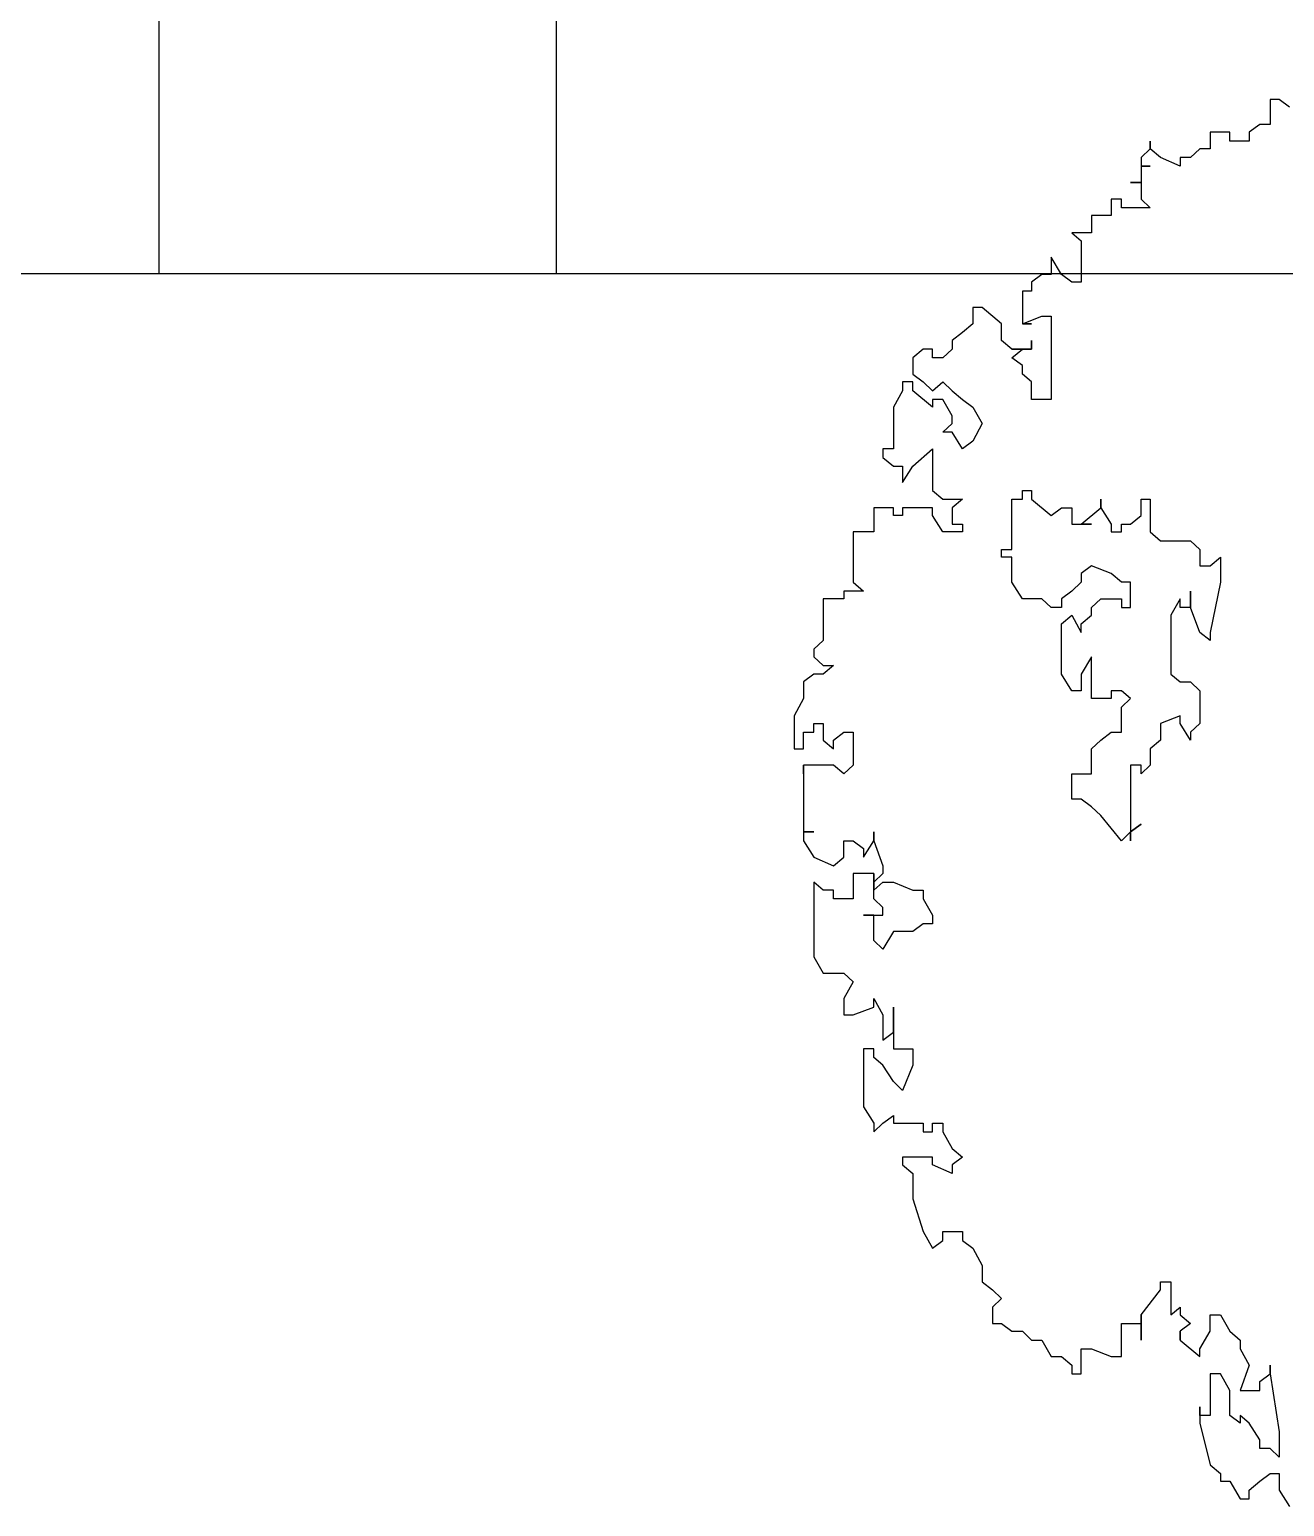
# Model space of a CAD drawing. Extents: x -30 to 1202, y 231 to 898.
# Drawn here: x 355.138 to 357.65, y 367.752 to 370.709 of the extents above; entities that cross this region are included whole.
import ezdxf

# ---------------------------------------------------------------- set-up
doc = ezdxf.new("R2010")
doc.units = 0
doc.header["$LTSCALE"] = 0.04
doc.layers.get('0').update_dxf_attribs({"linetype": 'CONTINUOUS'})
for name, color, linetype in [('0.1', 1, 'CONTINUOUS'), ('CONTORXXNP----00', 255, 'CONTINUOUS'), ('PISO', 1, 'CONTINUOUS')]:
    doc.layers.add(name, color=color, linetype=linetype)
doc.styles.get("Standard").update_dxf_attribs({"font": 'romans.shx'})

# ---------------------------------------------------------------- blocks, each defined once
blk = doc.blocks.new('ARB3')
at = {"color": 0}
for p, q in [((-0.45923, -0.18998), (-0.4644, -0.1969)), ((-0.4644, -0.1969), (-0.4644, -0.20305)), ((0.38625, -0.20305), (0.425, -0.1969)), ((0.425, -0.1969), (0.44179, -0.1969)), ((0.44179, -0.1969), (0.43598, -0.20305)), ((0.45277, -0.20305), (0.45277, -0.1969)), ((0.45277, -0.1969), (0.46375, -0.1969)), ((0.46375, -0.1969), (0.47474, -0.18998)), ((-0.4644, -0.20305), (-0.44761, -0.20305)), ((-0.44761, -0.20305), (-0.44761, -0.20997)), ((0.38625, -0.20305), (0.38043, -0.20305)), ((0.38043, -0.20305), (0.38625, -0.20305)), ((0.39141, -0.20997), (0.38625, -0.20305)), ((0.43598, -0.20305), (0.43598, -0.20997)), ((0.45794, -0.20997), (0.45277, -0.20305)), ((-0.44761, -0.20997), (-0.44244, -0.21689)), ((0.39723, -0.20997), (0.39141, -0.20997)), ((0.39723, -0.22305), (0.39723, -0.20997)), ((0.43017, -0.20997), (0.41919, -0.21689)), ((0.43598, -0.20997), (0.43017, -0.20997)), ((0.46375, -0.21689), (0.45794, -0.20997)), ((-0.44244, -0.21689), (-0.43663, -0.21689)), ((-0.43663, -0.21689), (-0.43663, -0.22997)), ((0.35783, -0.22997), (0.36364, -0.22305)), ((0.36364, -0.22305), (0.36945, -0.22305)), ((0.36945, -0.22305), (0.38043, -0.21689)), ((0.38043, -0.21689), (0.39723, -0.22305)), ((0.41919, -0.21689), (0.41402, -0.22305)), ((0.41402, -0.22305), (0.41919, -0.22305)), ((0.41919, -0.22305), (0.41402, -0.22997)), ((0.45794, -0.22997), (0.46957, -0.22305)), ((0.46957, -0.21689), (0.46375, -0.21689)), ((0.46957, -0.22305), (0.46957, -0.21689)), ((-0.43663, -0.22997), (-0.44244, -0.22997)), ((-0.44244, -0.22997), (-0.44244, -0.24304)), ((-0.15308, -0.24304), (-0.15889, -0.23612)), ((-0.15889, -0.23612), (-0.1421, -0.23612)), ((-0.1421, -0.23612), (-0.10851, -0.24304)), ((0.34685, -0.23612), (0.35783, -0.22997)), ((0.34685, -0.24304), (0.34685, -0.23612)), ((0.39723, -0.22997), (0.38625, -0.23612)), ((0.38625, -0.23612), (0.38625, -0.24304)), ((0.41402, -0.22997), (0.39723, -0.22997)), ((0.44696, -0.24304), (0.45277, -0.23612)), ((0.45277, -0.23612), (0.45794, -0.23612)), ((0.45794, -0.23612), (0.45794, -0.22997)), ((-0.44244, -0.24304), (-0.43146, -0.24304)), ((-0.43146, -0.24304), (-0.43146, -0.24996)), ((-0.15308, -0.24996), (-0.15308, -0.24304)), ((-0.10851, -0.24304), (-0.10334, -0.24304)), ((-0.10334, -0.24304), (-0.10851, -0.24996)), ((0.35783, -0.24304), (0.34685, -0.24304)), ((0.36945, -0.24996), (0.35783, -0.24304)), ((0.38625, -0.24304), (0.41402, -0.24304)), ((0.41402, -0.24304), (0.41402, -0.24996)), ((0.41919, -0.24996), (0.44696, -0.24304)), ((-0.43146, -0.24996), (-0.42565, -0.25611)), ((-0.42565, -0.25611), (-0.42565, -0.26303)), ((-0.16987, -0.25611), (-0.16406, -0.24996)), ((-0.16987, -0.2761), (-0.16987, -0.25611)), ((-0.16406, -0.24996), (-0.15308, -0.24996)), ((-0.1253, -0.25611), (-0.13628, -0.25611)), ((-0.13628, -0.25611), (-0.1253, -0.25611)), ((-0.10851, -0.24996), (-0.1253, -0.25611)), ((-0.1253, -0.25611), (-0.1253, -0.26303)), ((-0.07557, -0.25611), (-0.06976, -0.24996)), ((-0.07557, -0.26303), (-0.07557, -0.25611)), ((-0.06976, -0.24996), (-0.0478, -0.24996)), ((-0.0478, -0.24996), (-0.04198, -0.25611)), ((-0.03682, -0.25611), (-0.0478, -0.26303)), ((-0.04198, -0.25611), (-0.03682, -0.25611)), ((0.34685, -0.26303), (0.35266, -0.25611)), ((0.35266, -0.25611), (0.35783, -0.26303)), ((0.36364, -0.26303), (0.37462, -0.24996)), ((0.37462, -0.24996), (0.36945, -0.24996)), ((0.41402, -0.24996), (0.40821, -0.24996)), ((0.40821, -0.24996), (0.41919, -0.24996)), ((-0.42565, -0.26303), (-0.41983, -0.26303)), ((-0.41983, -0.26303), (-0.42565, -0.2761)), ((-0.1253, -0.26303), (-0.13112, -0.26303)), ((-0.13112, -0.26303), (-0.12014, -0.26918)), ((-0.08074, -0.26918), (-0.07557, -0.26303)), ((-0.0478, -0.26303), (-0.05296, -0.26303)), ((-0.05296, -0.26303), (-0.0478, -0.2761)), ((0.34685, -0.26918), (0.34168, -0.26303)), ((0.34168, -0.26303), (0.34685, -0.26303)), ((0.35783, -0.26303), (0.36364, -0.26303)), ((0.36364, -0.26303), (0.35783, -0.26303)), ((0.35783, -0.26303), (0.36364, -0.26303)), ((-0.12014, -0.26918), (-0.08074, -0.26918)), ((0.32489, -0.2761), (0.32489, -0.26918)), ((0.32489, -0.26918), (0.34685, -0.26918)), ((-0.43146, -0.28302), (-0.43663, -0.28302)), ((-0.43663, -0.28302), (-0.43146, -0.28302)), ((-0.42565, -0.2761), (-0.43146, -0.28302)), ((-0.43146, -0.28302), (-0.42565, -0.28918)), ((-0.41983, -0.28918), (-0.41983, -0.28302)), ((-0.41983, -0.28302), (-0.41983, -0.28918)), ((-0.39787, -0.28918), (-0.39206, -0.28302)), ((-0.39206, -0.28302), (-0.39206, -0.30225)), ((-0.19764, -0.28918), (-0.19764, -0.28302)), ((-0.19764, -0.28302), (-0.17568, -0.28302)), ((-0.17568, -0.28302), (-0.16987, -0.2761)), ((-0.0478, -0.2761), (-0.03682, -0.2761)), ((-0.03682, -0.2761), (-0.031, -0.28302)), ((-0.031, -0.28302), (-0.02002, -0.28302)), ((-0.02002, -0.28302), (-0.01421, -0.28918)), ((0.33005, -0.2761), (0.32489, -0.2761)), ((0.34685, -0.28918), (0.33005, -0.2761)), ((-0.42565, -0.28918), (-0.41983, -0.28918)), ((-0.41983, -0.28918), (-0.40885, -0.28918)), ((-0.40885, -0.28918), (-0.40885, -0.2961)), ((-0.40885, -0.2961), (-0.40885, -0.28918)), ((-0.40885, -0.28918), (-0.39787, -0.28918)), ((-0.18666, -0.28918), (-0.19764, -0.28918)), ((-0.18085, -0.2961), (-0.18666, -0.28918)), ((-0.01421, -0.28918), (-0.02002, -0.28918)), ((-0.02002, -0.28918), (-0.02002, -0.2961)), ((0.02454, -0.2961), (0.01938, -0.28918)), ((0.01938, -0.28918), (0.02454, -0.2961)), ((0.36364, -0.28918), (0.34685, -0.28918)), ((0.35266, -0.30225), (0.35266, -0.28918)), ((0.35266, -0.28918), (0.36364, -0.28918)), ((-0.39206, -0.30225), (-0.39787, -0.30225)), ((-0.39787, -0.30225), (-0.39787, -0.30917)), ((-0.18085, -0.30225), (-0.18085, -0.2961)), ((-0.17568, -0.30225), (-0.18085, -0.30225)), ((-0.17568, -0.30917), (-0.17568, -0.30225)), ((-0.1421, -0.30225), (-0.14791, -0.30917)), ((-0.1253, -0.2961), (-0.1421, -0.2961)), ((-0.1421, -0.2961), (-0.1421, -0.30225)), ((-0.13112, -0.31609), (-0.13112, -0.30225)), ((-0.13112, -0.30225), (-0.1253, -0.30225)), ((-0.1253, -0.30225), (-0.1253, -0.2961)), ((-0.06459, -0.2961), (-0.06976, -0.30225)), ((-0.06976, -0.30225), (-0.06976, -0.30917)), ((-0.05878, -0.30225), (-0.06459, -0.2961)), ((-0.04198, -0.30225), (-0.05878, -0.30225)), ((-0.04198, -0.30917), (-0.04198, -0.30225)), ((-0.02002, -0.2961), (0.03036, -0.2961)), ((0.03036, -0.30225), (0.01356, -0.31609)), ((0.03036, -0.2961), (0.02454, -0.2961)), ((0.02454, -0.2961), (0.03036, -0.30225)), ((0.37462, -0.30225), (0.35266, -0.30225)), ((0.37462, -0.30917), (0.37462, -0.30225)), ((-0.39787, -0.30917), (-0.38689, -0.30917)), ((-0.38689, -0.30917), (-0.38689, -0.32224)), ((-0.19183, -0.31609), (-0.18085, -0.30917)), ((-0.18085, -0.30917), (-0.17568, -0.30917)), ((-0.14791, -0.30917), (-0.15308, -0.32224)), ((-0.06976, -0.30917), (-0.06459, -0.30917)), ((-0.06459, -0.30917), (-0.06459, -0.32224)), ((-0.03682, -0.31609), (-0.04198, -0.30917)), ((0.36945, -0.32224), (0.37462, -0.30917)), ((-0.38689, -0.32224), (-0.37527, -0.32224)), ((-0.37527, -0.32224), (-0.37527, -0.33531)), ((-0.19183, -0.31609), (-0.19764, -0.31609)), ((-0.19764, -0.31609), (-0.19183, -0.31609)), ((-0.18085, -0.32916), (-0.19183, -0.31609)), ((-0.18085, -0.33531), (-0.18085, -0.32224)), ((-0.18085, -0.32224), (-0.18085, -0.32916)), ((-0.18085, -0.32916), (-0.18085, -0.32224)), ((-0.18085, -0.32224), (-0.18085, -0.32916)), ((-0.15308, -0.32224), (-0.14791, -0.32916)), ((-0.1253, -0.32224), (-0.13112, -0.31609)), ((-0.12014, -0.32224), (-0.1253, -0.32224)), ((-0.11432, -0.32916), (-0.12014, -0.32224)), ((-0.06459, -0.32224), (-0.09236, -0.32224)), ((-0.09236, -0.32224), (-0.08074, -0.32916)), ((-0.031, -0.32224), (-0.03682, -0.31609)), ((-0.01421, -0.32224), (-0.031, -0.32224)), ((-0.01421, -0.33531), (-0.01421, -0.32224)), ((0.00775, -0.32224), (0.00258, -0.32916)), ((0.01356, -0.31609), (0.00775, -0.32224)), ((0.36945, -0.32916), (0.36945, -0.32224)), ((-0.37527, -0.33531), (-0.3701, -0.32916)), ((-0.3701, -0.32916), (-0.34233, -0.32916)), ((-0.34233, -0.32916), (-0.34233, -0.33531)), ((-0.14791, -0.32916), (-0.1421, -0.32916)), ((-0.1421, -0.32916), (-0.13628, -0.33531)), ((-0.12014, -0.33531), (-0.10851, -0.32916)), ((-0.10851, -0.32916), (-0.11432, -0.32916)), ((-0.08074, -0.32916), (-0.06976, -0.32916)), ((-0.06976, -0.32916), (-0.06976, -0.33531)), ((0.00258, -0.32916), (0.00258, -0.33531)), ((0.38625, -0.32916), (0.36945, -0.32916)), ((0.38625, -0.33531), (0.38625, -0.32916)), ((-0.34749, -0.34223), (-0.35912, -0.34916)), ((-0.34233, -0.33531), (-0.34749, -0.34223)), ((-0.19183, -0.34223), (-0.19183, -0.33531)), ((-0.19183, -0.33531), (-0.18085, -0.33531)), ((-0.18666, -0.34916), (-0.19183, -0.34223)), ((-0.13628, -0.33531), (-0.13112, -0.34223)), ((-0.13112, -0.34223), (-0.1253, -0.34223)), ((-0.1253, -0.34223), (-0.1253, -0.34916)), ((-0.11432, -0.34223), (-0.12014, -0.33531)), ((-0.08074, -0.34223), (-0.11432, -0.34223)), ((-0.06976, -0.33531), (-0.08074, -0.34223)), ((0.00258, -0.33531), (-0.01421, -0.33531)), ((0.37462, -0.34223), (0.38043, -0.33531)), ((0.37462, -0.34916), (0.37462, -0.34223)), ((0.38043, -0.33531), (0.38625, -0.33531)), ((-0.35912, -0.34916), (-0.34749, -0.34916)), ((-0.34749, -0.34916), (-0.34749, -0.35531)), ((-0.31972, -0.35531), (-0.31972, -0.34916)), ((-0.31972, -0.34916), (-0.26417, -0.34916)), ((-0.26417, -0.34916), (-0.26417, -0.36223)), ((-0.19764, -0.36223), (-0.18666, -0.34916)), ((-0.1253, -0.34916), (-0.13112, -0.35531)), ((0.36364, -0.35531), (0.37462, -0.34916)), ((-0.34749, -0.35531), (-0.34233, -0.36223)), ((-0.34233, -0.36223), (-0.33651, -0.36223)), ((-0.33651, -0.36223), (-0.33651, -0.36838)), ((-0.31455, -0.36838), (-0.31972, -0.35531)), ((-0.31455, -0.36838), (-0.31455, -0.36223)), ((-0.31455, -0.36223), (-0.31455, -0.36838)), ((-0.29776, -0.36223), (-0.30357, -0.36223)), ((-0.30357, -0.36223), (-0.29776, -0.36223)), ((-0.29776, -0.36838), (-0.29776, -0.36223)), ((-0.29776, -0.36223), (-0.29776, -0.3753)), ((-0.2758, -0.36223), (-0.28097, -0.36838)), ((-0.26417, -0.36223), (-0.2758, -0.36223)), ((-0.20346, -0.36838), (-0.20346, -0.36223)), ((-0.20346, -0.36223), (-0.19764, -0.36223)), ((-0.13112, -0.35531), (-0.13112, -0.36838)), ((0.35783, -0.36838), (0.36364, -0.36223)), ((0.36364, -0.36223), (0.36364, -0.35531)), ((-0.33651, -0.36838), (-0.31455, -0.36838)), ((-0.29195, -0.3753), (-0.29776, -0.36838)), ((-0.28678, -0.36838), (-0.29195, -0.3753)), ((-0.28097, -0.36838), (-0.28678, -0.36838)), ((-0.19764, -0.36838), (-0.20346, -0.36838)), ((-0.19764, -0.3753), (-0.19764, -0.36838)), ((-0.13112, -0.36838), (-0.1421, -0.3753)), ((0.35783, -0.3753), (0.35783, -0.36838)), ((-0.31455, -0.38222), (-0.32553, -0.39529)), ((-0.30357, -0.38222), (-0.31455, -0.38222)), ((-0.29776, -0.3753), (-0.30357, -0.38222)), ((-0.16406, -0.3753), (-0.19764, -0.3753)), ((-0.16406, -0.38222), (-0.16406, -0.3753)), ((-0.15889, -0.38222), (-0.16406, -0.38222)), ((-0.1421, -0.3753), (-0.15889, -0.3753)), ((-0.15889, -0.3753), (-0.15889, -0.38222)), ((0.33005, -0.38837), (0.33587, -0.38222)), ((0.33587, -0.38222), (0.34168, -0.38837)), ((0.35266, -0.38222), (0.35783, -0.3753)), ((0.35266, -0.38837), (0.35266, -0.38222)), ((0.32489, -0.39529), (0.33005, -0.38837)), ((0.34168, -0.38837), (0.35266, -0.38837)), ((-0.32553, -0.39529), (-0.32553, -0.40144)), ((-0.32553, -0.40144), (-0.31455, -0.40144)), ((-0.31455, -0.40144), (-0.30874, -0.40837)), ((-0.26417, -0.40837), (-0.25901, -0.40144)), ((-0.25901, -0.40144), (-0.24802, -0.39529)), ((-0.24802, -0.39529), (-0.2364, -0.40144)), ((-0.2364, -0.40144), (-0.23123, -0.40837)), ((0.29711, -0.40837), (0.30228, -0.40144)), ((0.30228, -0.40144), (0.31391, -0.39529)), ((0.31391, -0.39529), (0.32489, -0.39529)), ((-0.30874, -0.40837), (-0.30357, -0.41529)), ((-0.26999, -0.41529), (-0.26417, -0.40837)), ((-0.23123, -0.40837), (-0.24221, -0.41529)), ((-0.19764, -0.42144), (-0.19764, -0.40837)), ((-0.19764, -0.40837), (-0.19183, -0.41529)), ((-0.18085, -0.41529), (-0.18085, -0.40837)), ((-0.18085, -0.40837), (-0.17568, -0.40837)), ((-0.17568, -0.40837), (-0.17568, -0.42144)), ((0.23575, -0.41529), (0.24157, -0.40837)), ((0.24157, -0.40837), (0.24673, -0.41529)), ((0.2913, -0.42144), (0.2913, -0.40837)), ((0.2913, -0.40837), (0.29711, -0.40837)), ((-0.30357, -0.41529), (-0.29776, -0.41529)), ((-0.29776, -0.41529), (-0.29195, -0.42144)), ((-0.29195, -0.42144), (-0.29195, -0.42836)), ((-0.2758, -0.42144), (-0.26999, -0.41529)), ((-0.26999, -0.42836), (-0.2758, -0.42144)), ((-0.25319, -0.41529), (-0.26417, -0.42144)), ((-0.26417, -0.42144), (-0.26417, -0.42836)), ((-0.24802, -0.41529), (-0.25319, -0.41529)), ((-0.24221, -0.42144), (-0.24802, -0.41529)), ((-0.24221, -0.41529), (-0.24221, -0.42144)), ((-0.20346, -0.42836), (-0.19764, -0.42144)), ((-0.19183, -0.41529), (-0.18085, -0.41529)), ((-0.17568, -0.42144), (-0.18666, -0.42836)), ((0.21896, -0.42836), (0.21896, -0.42144)), ((0.21896, -0.42144), (0.22477, -0.42144)), ((0.22477, -0.42144), (0.23575, -0.41529)), ((0.24673, -0.41529), (0.25255, -0.41529)), ((0.25255, -0.41529), (0.24673, -0.42836)), ((0.29711, -0.42144), (0.2913, -0.42144)), ((0.30228, -0.42836), (0.29711, -0.42144)), ((-0.29195, -0.42836), (-0.29776, -0.42836)), ((-0.29776, -0.42836), (-0.29776, -0.43451)), ((-0.2758, -0.43451), (-0.26999, -0.42836)), ((-0.25901, -0.42836), (-0.26999, -0.44143)), ((-0.26417, -0.42836), (-0.25901, -0.42836)), ((-0.21961, -0.44143), (-0.23123, -0.42836)), ((-0.23123, -0.42836), (-0.20346, -0.42836)), ((-0.18666, -0.42836), (-0.19183, -0.42836)), ((-0.19183, -0.42836), (-0.19183, -0.44835)), ((0.06911, -0.43451), (0.08009, -0.42836)), ((0.08009, -0.42836), (0.0859, -0.42836)), ((0.0859, -0.42836), (0.0859, -0.43451)), ((0.22477, -0.42836), (0.21896, -0.42836)), ((0.22477, -0.43451), (0.22477, -0.42836)), ((0.24673, -0.42836), (0.24157, -0.42836)), ((0.24157, -0.42836), (0.24157, -0.44835)), ((0.2913, -0.43451), (0.30228, -0.42836)), ((-0.29776, -0.43451), (-0.29195, -0.44143)), ((-0.29195, -0.44143), (-0.28097, -0.44143)), ((-0.28097, -0.44143), (-0.2758, -0.43451)), ((-0.26999, -0.44143), (-0.2758, -0.44143)), ((-0.2758, -0.44143), (-0.2758, -0.44835)), ((-0.20863, -0.44835), (-0.21961, -0.44143)), ((0.05813, -0.4545), (0.0633, -0.44143)), ((0.0633, -0.44143), (0.0633, -0.43451)), ((0.0633, -0.43451), (0.06911, -0.43451)), ((0.0859, -0.43451), (0.09107, -0.44143)), ((0.09107, -0.44143), (0.09107, -0.4545)), ((0.16923, -0.4545), (0.16923, -0.44143)), ((0.16923, -0.44143), (0.18021, -0.44143)), ((0.18021, -0.44143), (0.197, -0.44835)), ((0.21896, -0.4545), (0.21896, -0.43451)), ((0.21896, -0.43451), (0.22477, -0.43451)), ((0.24673, -0.44835), (0.25255, -0.44143)), ((0.25255, -0.44143), (0.26934, -0.44143)), ((0.26934, -0.44143), (0.2913, -0.43451)), ((-0.2758, -0.44835), (-0.26999, -0.44835)), ((-0.26999, -0.44835), (-0.25901, -0.4545)), ((-0.21961, -0.4545), (-0.21961, -0.44835)), ((-0.21961, -0.44835), (-0.20863, -0.44835)), ((-0.19183, -0.44835), (-0.18666, -0.44835)), ((-0.18666, -0.44835), (-0.18666, -0.4545)), ((0.197, -0.44835), (0.19119, -0.4545)), ((0.24157, -0.44835), (0.24673, -0.44835)), ((-0.25901, -0.4545), (-0.23123, -0.4545)), ((-0.23123, -0.4545), (-0.23123, -0.46142)), ((-0.23123, -0.46142), (-0.22542, -0.46142)), ((-0.22542, -0.46142), (-0.21961, -0.4545)), ((-0.18666, -0.4545), (-0.19183, -0.4545)), ((-0.19183, -0.4545), (-0.19183, -0.46758)), ((0.03036, -0.46758), (0.04715, -0.46142)), ((0.04715, -0.46142), (0.05232, -0.46142)), ((0.05232, -0.46142), (0.05813, -0.46758)), ((0.05813, -0.46142), (0.05813, -0.4545)), ((0.0633, -0.46758), (0.05813, -0.46142)), ((0.07492, -0.46142), (0.06911, -0.46758)), ((0.08009, -0.46142), (0.07492, -0.46142)), ((0.08009, -0.4745), (0.08009, -0.46142)), ((0.09107, -0.4545), (0.1027, -0.46142)), ((0.1027, -0.46142), (0.09688, -0.46758)), ((0.13564, -0.46758), (0.14662, -0.46142)), ((0.15825, -0.4545), (0.14145, -0.4545)), ((0.14145, -0.4545), (0.16923, -0.4545)), ((0.14662, -0.46142), (0.16341, -0.46142)), ((0.16341, -0.46142), (0.15825, -0.4545)), ((0.18021, -0.46142), (0.17504, -0.46758)), ((0.19119, -0.4545), (0.18021, -0.46142)), ((0.21896, -0.46142), (0.21379, -0.4545)), ((0.21379, -0.4545), (0.21896, -0.4545)), ((0.22477, -0.46758), (0.21896, -0.46142)), ((-0.19183, -0.46758), (-0.17568, -0.46758)), ((-0.17568, -0.46758), (-0.17568, -0.48142)), ((0.03036, -0.46758), (0.02454, -0.46758)), ((0.02454, -0.46758), (0.03036, -0.46758)), ((0.04134, -0.4745), (0.03036, -0.46758)), ((0.06911, -0.46758), (0.05232, -0.46758)), ((0.05232, -0.46758), (0.05232, -0.48142)), ((0.05813, -0.46758), (0.0633, -0.46758)), ((0.09688, -0.46758), (0.08009, -0.46758)), ((0.08009, -0.46758), (0.08009, -0.4745)), ((0.14145, -0.46758), (0.13564, -0.46758)), ((0.14662, -0.48142), (0.14145, -0.46758)), ((0.17504, -0.46758), (0.16923, -0.46758)), ((0.16923, -0.46758), (0.16923, -0.4745)), ((0.20798, -0.4745), (0.21896, -0.46758)), ((0.21896, -0.46758), (0.22477, -0.46758)), ((-0.17568, -0.48142), (-0.1421, -0.48142)), ((-0.1421, -0.48142), (-0.13628, -0.4745)), ((-0.13628, -0.4745), (-0.13628, -0.48757)), ((-0.04198, -0.48757), (-0.04198, -0.48142)), ((-0.04198, -0.48142), (-0.02002, -0.48142)), ((-0.02002, -0.48142), (-0.01421, -0.48757)), ((0.03036, -0.48142), (0.03552, -0.4745)), ((0.03036, -0.48757), (0.03036, -0.48142)), ((0.03552, -0.4745), (0.04134, -0.4745)), ((0.05232, -0.48142), (0.06911, -0.48142)), ((0.06911, -0.48142), (0.06911, -0.49449)), ((0.11885, -0.48757), (0.12466, -0.48142)), ((0.12466, -0.48142), (0.13564, -0.48757)), ((0.14662, -0.48757), (0.14662, -0.48142)), ((0.16923, -0.4745), (0.20798, -0.4745)), ((-0.13628, -0.48757), (-0.13112, -0.48757)), ((-0.13112, -0.48757), (-0.13112, -0.50141)), ((-0.03682, -0.49449), (-0.04198, -0.48757)), ((-0.01421, -0.48757), (-0.02002, -0.49449)), ((0.04134, -0.48757), (0.03036, -0.48757)), ((0.04715, -0.49449), (0.04134, -0.48757)), ((0.11885, -0.50141), (0.11885, -0.48757)), ((0.13564, -0.48757), (0.14662, -0.48757)), ((-0.13112, -0.50141), (-0.10334, -0.50141)), ((-0.10334, -0.50141), (-0.09753, -0.50756)), ((-0.09236, -0.50756), (-0.08655, -0.50141)), ((-0.08655, -0.50141), (-0.08655, -0.49449)), ((-0.08655, -0.49449), (-0.08074, -0.50141)), ((-0.08074, -0.50141), (-0.08074, -0.50756)), ((-0.0478, -0.50756), (-0.0478, -0.50141)), ((-0.0478, -0.50141), (-0.03682, -0.50141)), ((-0.03682, -0.50141), (-0.031, -0.49449)), ((-0.031, -0.49449), (-0.03682, -0.49449)), ((-0.02002, -0.49449), (-0.02002, -0.51448)), ((0.04134, -0.50756), (0.04715, -0.49449)), ((0.0633, -0.50141), (0.05813, -0.50756)), ((0.06911, -0.49449), (0.0633, -0.49449)), ((0.0633, -0.49449), (0.0633, -0.50141)), ((0.10786, -0.50756), (0.11885, -0.50141)), ((-0.09753, -0.50756), (-0.09236, -0.50756)), ((-0.08074, -0.50756), (-0.07557, -0.51448)), ((-0.04198, -0.50756), (-0.0478, -0.50756)), ((-0.04198, -0.51448), (-0.04198, -0.50756)), ((0.02454, -0.51448), (0.02454, -0.50756)), ((0.02454, -0.50756), (0.02454, -0.51448)), ((0.03036, -0.51448), (0.04134, -0.50756)), ((0.05813, -0.50756), (0.10786, -0.50756)), ((-0.07557, -0.51448), (-0.06459, -0.51448)), ((-0.06459, -0.51448), (-0.05296, -0.52063)), ((-0.05296, -0.52063), (-0.031, -0.52063)), ((-0.031, -0.51448), (-0.04198, -0.51448)), ((-0.031, -0.52063), (-0.031, -0.51448)), ((-0.02002, -0.51448), (-0.01421, -0.51448)), ((-0.01421, -0.51448), (-0.02002, -0.51448)), ((-0.02002, -0.51448), (0.02454, -0.51448)), ((0.02454, -0.51448), (0.03036, -0.51448))]:
    blk.add_line(p, q, dxfattribs=at)
at = {"layer": 'CONTORXXNP----00'}
for p, q in [((-0.45923, -0.18998), (-0.4644, -0.1969)), ((-0.4644, -0.1969), (-0.4644, -0.20305)), ((0.38625, -0.20305), (0.425, -0.1969)), ((0.425, -0.1969), (0.44179, -0.1969)), ((0.44179, -0.1969), (0.43598, -0.20305)), ((0.45277, -0.1969), (0.46375, -0.1969)), ((0.45277, -0.20305), (0.45277, -0.1969)), ((0.46375, -0.1969), (0.47474, -0.18998)), ((-0.4644, -0.20305), (-0.44761, -0.20305)), ((-0.44761, -0.20305), (-0.44761, -0.20997)), ((0.39141, -0.20997), (0.38625, -0.20305)), ((0.43598, -0.20305), (0.43598, -0.20997)), ((0.45794, -0.20997), (0.45277, -0.20305)), ((-0.44761, -0.20997), (-0.44244, -0.21689)), ((0.39723, -0.20997), (0.39141, -0.20997)), ((0.39723, -0.22305), (0.39723, -0.20997)), ((0.43017, -0.20997), (0.41919, -0.21689)), ((0.43598, -0.20997), (0.43017, -0.20997)), ((0.46375, -0.21689), (0.45794, -0.20997)), ((-0.44244, -0.21689), (-0.43663, -0.21689)), ((-0.43663, -0.21689), (-0.43663, -0.22997)), ((0.35783, -0.22997), (0.36364, -0.22305)), ((0.36364, -0.22305), (0.36945, -0.22305)), ((0.36945, -0.22305), (0.38043, -0.21689)), ((0.38043, -0.21689), (0.39723, -0.22305)), ((0.41919, -0.21689), (0.41402, -0.22305)), ((0.41919, -0.22305), (0.41402, -0.22997)), ((0.41402, -0.22305), (0.41919, -0.22305)), ((0.45794, -0.22997), (0.46957, -0.22305)), ((0.46957, -0.21689), (0.46375, -0.21689)), ((0.46957, -0.22305), (0.46957, -0.21689)), ((-0.44244, -0.22997), (-0.44244, -0.24304)), ((-0.43663, -0.22997), (-0.44244, -0.22997)), ((0.34685, -0.23612), (0.35783, -0.22997)), ((0.34685, -0.24304), (0.34685, -0.23612)), ((0.39723, -0.22997), (0.38625, -0.23612)), ((0.38625, -0.23612), (0.38625, -0.24304)), ((0.41402, -0.22997), (0.39723, -0.22997)), ((0.44696, -0.24304), (0.45277, -0.23612)), ((0.45277, -0.23612), (0.45794, -0.23612)), ((0.45794, -0.23612), (0.45794, -0.22997)), ((-0.44244, -0.24304), (-0.43146, -0.24304)), ((-0.43146, -0.24304), (-0.43146, -0.24996)), ((0.35783, -0.24304), (0.34685, -0.24304)), ((0.36945, -0.24996), (0.35783, -0.24304)), ((0.38625, -0.24304), (0.41402, -0.24304)), ((0.41402, -0.24304), (0.41402, -0.24996)), ((0.41919, -0.24996), (0.44696, -0.24304)), ((-0.43146, -0.24996), (-0.42565, -0.25611)), ((-0.42565, -0.25611), (-0.42565, -0.26303)), ((0.34685, -0.26303), (0.35266, -0.25611)), ((0.35266, -0.25611), (0.35783, -0.26303)), ((0.36364, -0.26303), (0.37462, -0.24996)), ((0.37462, -0.24996), (0.36945, -0.24996)), ((0.41402, -0.24996), (0.41919, -0.24996)), ((-0.41983, -0.26303), (-0.42565, -0.2761)), ((-0.42565, -0.26303), (-0.41983, -0.26303)), ((0.34168, -0.26303), (0.34685, -0.26303)), ((0.34685, -0.26918), (0.34168, -0.26303)), ((0.35783, -0.26303), (0.36364, -0.26303)), ((0.36364, -0.26303), (0.35783, -0.26303)), ((0.35783, -0.26303), (0.36364, -0.26303)), ((0.32489, -0.26918), (0.34685, -0.26918)), ((0.32489, -0.2761), (0.32489, -0.26918)), ((-0.42565, -0.2761), (-0.43146, -0.28302)), ((-0.43146, -0.28302), (-0.42565, -0.28918)), ((-0.39787, -0.28918), (-0.39206, -0.28302)), ((-0.39206, -0.28302), (-0.39206, -0.30225)), ((0.33005, -0.2761), (0.32489, -0.2761)), ((0.34685, -0.28918), (0.33005, -0.2761)), ((-0.42565, -0.28918), (-0.41983, -0.28918)), ((-0.41983, -0.28918), (-0.40885, -0.28918)), ((-0.40885, -0.28918), (-0.39787, -0.28918)), ((0.34685, -0.28918), (0.35266, -0.28918)), ((0.35266, -0.30225), (0.35266, -0.28918)), ((-0.39787, -0.30225), (-0.39787, -0.30917)), ((-0.39206, -0.30225), (-0.39787, -0.30225)), ((0.37462, -0.30225), (0.35266, -0.30225)), ((0.37462, -0.30917), (0.37462, -0.30225)), ((-0.39787, -0.30917), (-0.38689, -0.30917)), ((-0.38689, -0.30917), (-0.38689, -0.32224)), ((0.36945, -0.32224), (0.37462, -0.30917)), ((-0.38689, -0.32224), (-0.37527, -0.32224)), ((-0.37527, -0.32224), (-0.37527, -0.33531)), ((0.36945, -0.32916), (0.36945, -0.32224)), ((-0.37527, -0.33531), (-0.3701, -0.32916)), ((-0.3701, -0.32916), (-0.34233, -0.32916)), ((-0.34233, -0.32916), (-0.34233, -0.33531)), ((0.38625, -0.32916), (0.36945, -0.32916)), ((0.38625, -0.33531), (0.38625, -0.32916)), ((-0.34749, -0.34223), (-0.35912, -0.34916)), ((-0.34233, -0.33531), (-0.34749, -0.34223)), ((0.37462, -0.34223), (0.38043, -0.33531)), ((0.37462, -0.34916), (0.37462, -0.34223)), ((0.38043, -0.33531), (0.38625, -0.33531)), ((-0.35912, -0.34916), (-0.34749, -0.34916)), ((-0.34749, -0.34916), (-0.34749, -0.35531)), ((-0.31972, -0.34916), (-0.26417, -0.34916)), ((-0.31972, -0.35531), (-0.31972, -0.34916)), ((-0.26417, -0.34916), (-0.26417, -0.36223)), ((0.36364, -0.35531), (0.37462, -0.34916)), ((-0.34749, -0.35531), (-0.34233, -0.36223)), ((-0.34233, -0.36223), (-0.33651, -0.36223)), ((-0.33651, -0.36223), (-0.33651, -0.36838)), ((-0.31455, -0.36838), (-0.31972, -0.35531)), ((-0.2758, -0.36223), (-0.28097, -0.36838)), ((-0.26417, -0.36223), (-0.2758, -0.36223)), ((0.35783, -0.36838), (0.36364, -0.36223)), ((0.36364, -0.36223), (0.36364, -0.35531)), ((-0.33651, -0.36838), (-0.31455, -0.36838)), ((-0.29776, -0.3753), (-0.29776, -0.36838)), ((-0.29195, -0.3753), (-0.29776, -0.36838)), ((-0.28678, -0.36838), (-0.29195, -0.3753)), ((-0.28097, -0.36838), (-0.28678, -0.36838)), ((0.35783, -0.3753), (0.35783, -0.36838)), ((-0.31455, -0.38222), (-0.32553, -0.39529)), ((-0.30357, -0.38222), (-0.31455, -0.38222)), ((-0.29776, -0.3753), (-0.30357, -0.38222)), ((0.33005, -0.38837), (0.33587, -0.38222)), ((0.33587, -0.38222), (0.34168, -0.38837)), ((0.35266, -0.38222), (0.35783, -0.3753)), ((0.35266, -0.38837), (0.35266, -0.38222)), ((0.32489, -0.39529), (0.33005, -0.38837)), ((0.34168, -0.38837), (0.35266, -0.38837)), ((-0.32553, -0.39529), (-0.32553, -0.40144)), ((-0.32553, -0.40144), (-0.31455, -0.40144)), ((-0.31455, -0.40144), (-0.30874, -0.40837)), ((-0.26417, -0.40837), (-0.25901, -0.40144)), ((-0.25901, -0.40144), (-0.24802, -0.39529)), ((-0.24802, -0.39529), (-0.2364, -0.40144)), ((-0.2364, -0.40144), (-0.23123, -0.40837)), ((0.29711, -0.40837), (0.30228, -0.40144)), ((0.30228, -0.40144), (0.31391, -0.39529)), ((0.31391, -0.39529), (0.32489, -0.39529)), ((-0.30874, -0.40837), (-0.30357, -0.41529)), ((-0.26999, -0.41529), (-0.26417, -0.40837)), ((-0.23123, -0.40837), (-0.24221, -0.41529)), ((-0.19764, -0.40837), (-0.19183, -0.41529)), ((-0.19764, -0.42144), (-0.19764, -0.40837)), ((-0.18085, -0.40837), (-0.17568, -0.40837)), ((-0.18085, -0.41529), (-0.18085, -0.40837)), ((-0.17568, -0.40837), (-0.17568, -0.42144)), ((0.23575, -0.41529), (0.24157, -0.40837)), ((0.24157, -0.40837), (0.24673, -0.41529)), ((0.2913, -0.40837), (0.29711, -0.40837)), ((0.2913, -0.42144), (0.2913, -0.40837)), ((-0.30357, -0.41529), (-0.29776, -0.41529)), ((-0.29776, -0.41529), (-0.29195, -0.42144)), ((-0.29195, -0.42144), (-0.29195, -0.42836)), ((-0.2758, -0.42144), (-0.26999, -0.41529)), ((-0.26999, -0.42836), (-0.2758, -0.42144)), ((-0.25319, -0.41529), (-0.26417, -0.42144)), ((-0.26417, -0.42144), (-0.26417, -0.42836)), ((-0.24802, -0.41529), (-0.25319, -0.41529)), ((-0.24221, -0.42144), (-0.24802, -0.41529)), ((-0.24221, -0.41529), (-0.24221, -0.42144)), ((-0.20346, -0.42836), (-0.19764, -0.42144)), ((-0.19183, -0.41529), (-0.18085, -0.41529)), ((-0.17568, -0.42144), (-0.18666, -0.42836)), ((0.21896, -0.42144), (0.22477, -0.42144)), ((0.21896, -0.42836), (0.21896, -0.42144)), ((0.22477, -0.42144), (0.23575, -0.41529)), ((0.25255, -0.41529), (0.24673, -0.42836)), ((0.24673, -0.41529), (0.25255, -0.41529)), ((0.29711, -0.42144), (0.2913, -0.42144)), ((0.30228, -0.42836), (0.29711, -0.42144)), ((-0.29776, -0.42836), (-0.29776, -0.43451)), ((-0.29195, -0.42836), (-0.29776, -0.42836)), ((-0.2758, -0.43451), (-0.26999, -0.42836)), ((-0.25901, -0.42836), (-0.26999, -0.44143)), ((-0.26417, -0.42836), (-0.25901, -0.42836)), ((-0.23123, -0.42836), (-0.20346, -0.42836)), ((-0.21961, -0.44143), (-0.23123, -0.42836)), ((-0.19183, -0.42836), (-0.19183, -0.44835)), ((-0.18666, -0.42836), (-0.19183, -0.42836)), ((0.22477, -0.42836), (0.21896, -0.42836)), ((0.22477, -0.43451), (0.22477, -0.42836)), ((0.24157, -0.42836), (0.24157, -0.44835)), ((0.24673, -0.42836), (0.24157, -0.42836)), ((0.2913, -0.43451), (0.30228, -0.42836)), ((-0.29776, -0.43451), (-0.29195, -0.44143)), ((-0.29195, -0.44143), (-0.28097, -0.44143)), ((-0.28097, -0.44143), (-0.2758, -0.43451)), ((-0.2758, -0.44143), (-0.2758, -0.44835)), ((-0.26999, -0.44143), (-0.2758, -0.44143)), ((-0.20863, -0.44835), (-0.21961, -0.44143)), ((0.16923, -0.44143), (0.18021, -0.44143)), ((0.16923, -0.4545), (0.16923, -0.44143)), ((0.18021, -0.44143), (0.197, -0.44835)), ((0.21896, -0.43451), (0.22477, -0.43451)), ((0.21896, -0.4545), (0.21896, -0.43451)), ((0.24673, -0.44835), (0.25255, -0.44143)), ((0.25255, -0.44143), (0.26934, -0.44143)), ((0.26934, -0.44143), (0.2913, -0.43451)), ((-0.2758, -0.44835), (-0.26999, -0.44835)), ((-0.26999, -0.44835), (-0.25901, -0.4545)), ((-0.21961, -0.44835), (-0.20863, -0.44835)), ((-0.21961, -0.4545), (-0.21961, -0.44835)), ((-0.19183, -0.44835), (-0.18666, -0.44835)), ((-0.18666, -0.44835), (-0.18666, -0.4545)), ((0.197, -0.44835), (0.19119, -0.4545)), ((0.24157, -0.44835), (0.24673, -0.44835)), ((-0.25901, -0.4545), (-0.23123, -0.4545)), ((-0.23123, -0.4545), (-0.23123, -0.46142)), ((-0.23123, -0.46142), (-0.22542, -0.46142)), ((-0.22542, -0.46142), (-0.21961, -0.4545)), ((-0.19183, -0.4545), (-0.19183, -0.46758)), ((-0.18666, -0.4545), (-0.19183, -0.4545)), ((0.03036, -0.46758), (0.04715, -0.46142)), ((0.04715, -0.46142), (0.05232, -0.46142)), ((0.05232, -0.46142), (0.05813, -0.46758)), ((0.13564, -0.46758), (0.14662, -0.46142)), ((0.14662, -0.46142), (0.16341, -0.46142)), ((0.15825, -0.4545), (0.16923, -0.4545)), ((0.16341, -0.46142), (0.15825, -0.4545)), ((0.18021, -0.46142), (0.17504, -0.46758)), ((0.19119, -0.4545), (0.18021, -0.46142)), ((0.21379, -0.4545), (0.21896, -0.4545)), ((0.21896, -0.46142), (0.21379, -0.4545)), ((0.22477, -0.46758), (0.21896, -0.46142)), ((-0.19183, -0.46758), (-0.17568, -0.46758)), ((-0.17568, -0.46758), (-0.17568, -0.48142)), ((0.04134, -0.4745), (0.03036, -0.46758)), ((0.05232, -0.46758), (0.05813, -0.46758)), ((0.05232, -0.46758), (0.05232, -0.48142)), ((0.14145, -0.46758), (0.13564, -0.46758)), ((0.14662, -0.48142), (0.14145, -0.46758)), ((0.16923, -0.46758), (0.16923, -0.4745)), ((0.17504, -0.46758), (0.16923, -0.46758)), ((0.20798, -0.4745), (0.21896, -0.46758)), ((0.21896, -0.46758), (0.22477, -0.46758)), ((-0.17568, -0.48142), (-0.1421, -0.48142)), ((-0.1421, -0.48142), (-0.13628, -0.4745)), ((-0.13628, -0.4745), (-0.13628, -0.48757)), ((-0.04198, -0.48142), (-0.02002, -0.48142)), ((-0.04198, -0.48757), (-0.04198, -0.48142)), ((-0.02002, -0.48142), (-0.01421, -0.48757)), ((0.03036, -0.48142), (0.03552, -0.4745)), ((0.03036, -0.48757), (0.03036, -0.48142)), ((0.03552, -0.4745), (0.04134, -0.4745)), ((0.05232, -0.48142), (0.06911, -0.48142)), ((0.06911, -0.48142), (0.06911, -0.49449)), ((0.11885, -0.48757), (0.12466, -0.48142)), ((0.12466, -0.48142), (0.13564, -0.48757)), ((0.14662, -0.48757), (0.14662, -0.48142)), ((0.16923, -0.4745), (0.20798, -0.4745)), ((-0.13628, -0.48757), (-0.13112, -0.48757)), ((-0.13112, -0.48757), (-0.13112, -0.50141)), ((-0.03682, -0.49449), (-0.04198, -0.48757)), ((-0.01421, -0.48757), (-0.02002, -0.49449)), ((0.04134, -0.48757), (0.03036, -0.48757)), ((0.04715, -0.49449), (0.04134, -0.48757)), ((0.11885, -0.50141), (0.11885, -0.48757)), ((0.13564, -0.48757), (0.14662, -0.48757)), ((-0.13112, -0.50141), (-0.10334, -0.50141)), ((-0.10334, -0.50141), (-0.09753, -0.50756)), ((-0.09236, -0.50756), (-0.08655, -0.50141)), ((-0.08655, -0.49449), (-0.08074, -0.50141)), ((-0.08655, -0.50141), (-0.08655, -0.49449)), ((-0.08074, -0.50141), (-0.08074, -0.50756)), ((-0.0478, -0.50141), (-0.03682, -0.50141)), ((-0.0478, -0.50756), (-0.0478, -0.50141)), ((-0.031, -0.49449), (-0.03682, -0.49449)), ((-0.03682, -0.50141), (-0.031, -0.49449)), ((-0.02002, -0.49449), (-0.02002, -0.51448)), ((0.04134, -0.50756), (0.04715, -0.49449)), ((0.0633, -0.50141), (0.05813, -0.50756)), ((0.0633, -0.49449), (0.0633, -0.50141)), ((0.06911, -0.49449), (0.0633, -0.49449)), ((0.10786, -0.50756), (0.11885, -0.50141)), ((-0.09753, -0.50756), (-0.09236, -0.50756)), ((-0.08074, -0.50756), (-0.07557, -0.51448)), ((-0.04198, -0.50756), (-0.0478, -0.50756)), ((-0.04198, -0.51448), (-0.04198, -0.50756)), ((0.03036, -0.51448), (0.04134, -0.50756)), ((0.05813, -0.50756), (0.10786, -0.50756)), ((-0.07557, -0.51448), (-0.06459, -0.51448)), ((-0.06459, -0.51448), (-0.05296, -0.52063)), ((-0.05296, -0.52063), (-0.031, -0.52063)), ((-0.031, -0.51448), (-0.04198, -0.51448)), ((-0.031, -0.52063), (-0.031, -0.51448)), ((-0.02002, -0.51448), (0.02454, -0.51448)), ((-0.01421, -0.51448), (-0.02002, -0.51448)), ((-0.02002, -0.51448), (-0.01421, -0.51448)), ((0.02454, -0.51448), (0.03036, -0.51448))]:
    blk.add_line(p, q, dxfattribs=at)
at = {"flags": 11}
blk.add_attdef('CENTROIDE', (-0.11141, -0.03295), '', height=0.05039, dxfattribs=at)

msp = doc.modelspace()

# ---------------------------------------------------------------- linework, layer by layer
at = {"layer": '0.1'}
for p, q in [((355.3972, 370.2199), (355.3972, 376.0442)), ((356.1925, 370.2199), (356.1925, 376.0442))]:
    msp.add_line(p, q, dxfattribs=at)
at = {"layer": 'PISO'}
msp.add_line((362.6457, 370.2199), (334.7707, 370.2199), dxfattribs=at)

# ---------------------------------------------------------------- block references
at = {"layer": 'PISO', "xscale": 3, "yscale": 3, "zscale": 3, "rotation": 270}
msp.add_blockref('ARB3', (358.2308, 369.1757), dxfattribs=at)

doc.saveas('drawing.dxf')
